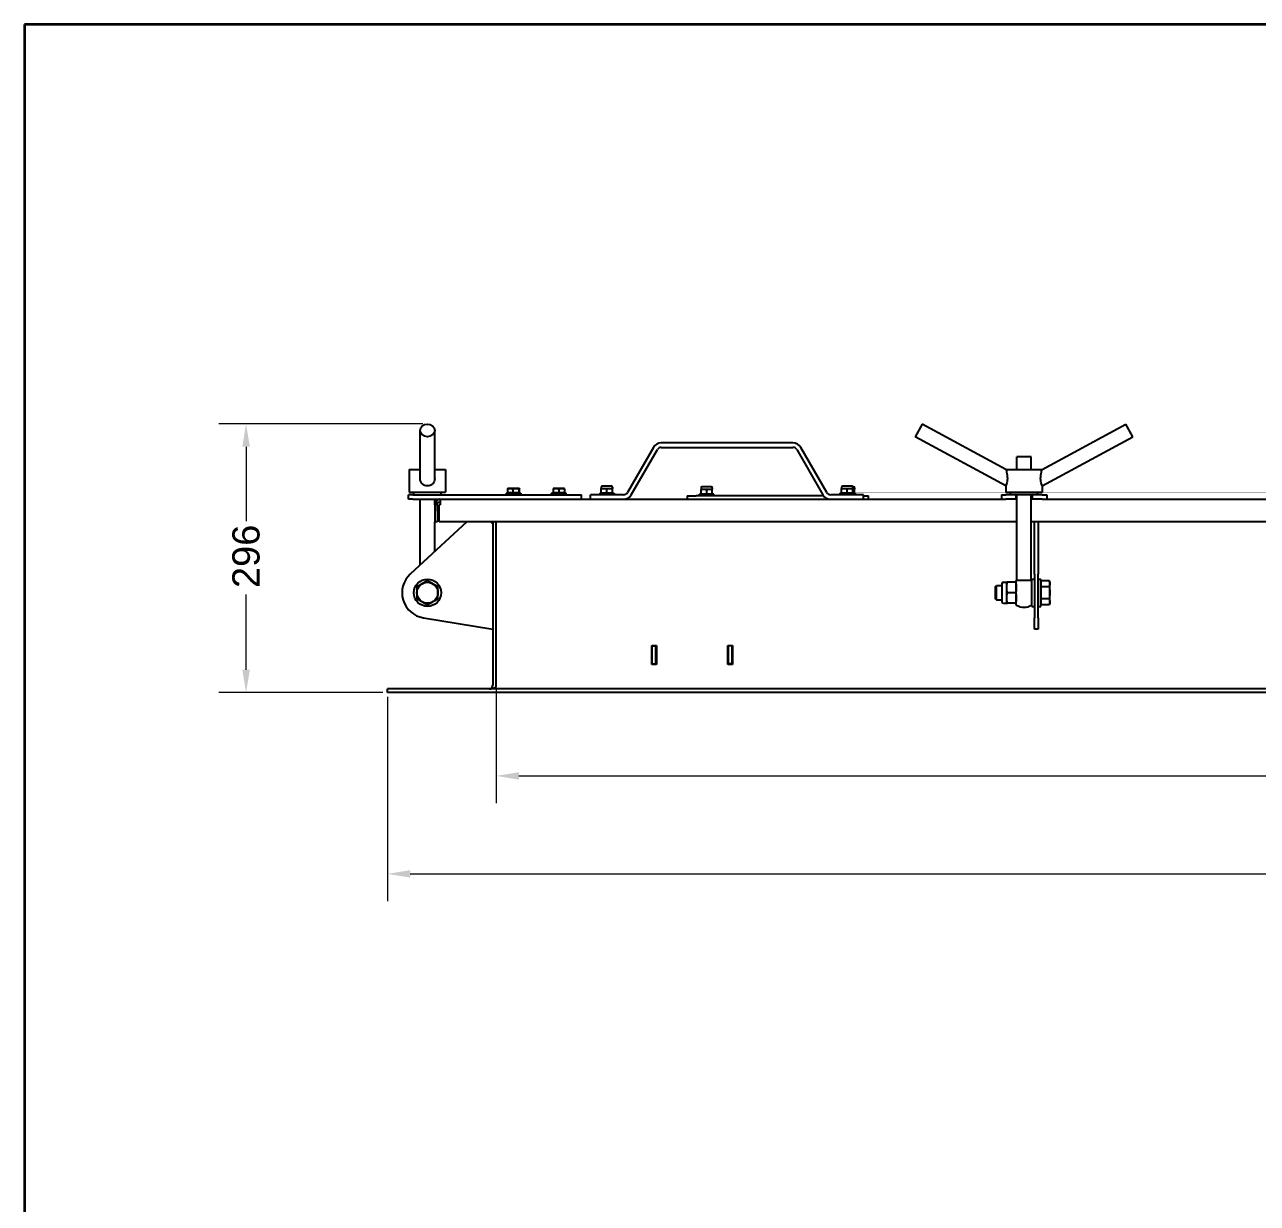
# Model space of a CAD drawing. Header units: millimetres. Extents: x 0 to 5890, y 0 to 4150.
# Drawn here: x 200 to 1560, y 2850 to 4150 of the extents above; entities that cross this region are included whole.
import ezdxf

# ---------------------------------------------------------------- set-up
doc = ezdxf.new("R2010")
doc.units = ezdxf.units.MM
doc.header["$LTSCALE"] = 10
doc.layers.get('0').update_dxf_attribs({"lineweight": 18})
for name, color, linetype, lineweight in [('Border', 7, 'Continuous', 35), ('Dimension', 7, 'Continuous', 18), ('Visible', 7, 'Continuous', 25)]:
    doc.layers.add(name, color=color, linetype=linetype, lineweight=lineweight)
doc.styles.add('Title', font='arial.ttf')
doc.dimstyles.new('Default - Method 2b', dxfattribs={"dimscale": 10, "dimtxt": 3, "dimasz": 2.5, "dimexe": 3, "dimexo": 0.5, "dimgap": 0.7, "dimtad": 0, "dimtoh": 1, "dimdec": 1, "dimrnd": 1e-08, "dimtxsty": 'Title', "dimcen": 0.09, "dimdle": 10, "dimclrd": 256, "dimclre": 256, "dimclrt": 7, "dimadec": 0, "dimazin": 2, "dimtfac": 0.833333, "dimtdec": 1, "dimtmove": 0, "dimatfit": 3, "dimfxl": 1, "dimtolj": 1, "dimlwd": -1, "dimlwe": -1, "dimarcsym": 0})

# ---------------------------------------------------------------- blocks, each defined once
blk = doc.blocks.new('Borders A3L')
at = {"layer": 'Border'}
for p, q in [((589, 415), (20, 415)), ((20, 415), (20, 5))]:
    blk.add_line(p, q, dxfattribs=at)
blk = doc.blocks.new('*D28')
at = {"layer": 'Defpoints', "color": 0, "transparency": 16777216}
for p in [(720.2, 3421.7), (2520.2, 3421.7), (2520.2, 3321.7)]:
    blk.add_point(p, dxfattribs=at)
at = {"layer": 'Dimension', "transparency": 16777216}
for p, q in [((720.2, 3416.7), (720.2, 3291.7)), ((2520.2, 3416.7), (2520.2, 3291.7)), ((745.2, 3321.7), (2495.2, 3321.7))]:
    blk.add_line(p, q, dxfattribs=at)
for points in [[(745.2, 3325.8), (745.2, 3317.5), (720.2, 3321.7)], [(2495.2, 3325.8), (2495.2, 3317.5), (2520.2, 3321.7)]]:
    blk.add_solid(points, dxfattribs=at)
at = {"layer": 'Dimension', "color": 7, "transparency": 16777216, "insert": (1576.9, 3328.7), "char_height": 30, "attachment_point": 7, "style": 'Title'}
blk.add_mtext('\\A1;1800', dxfattribs=at)
blk = doc.blocks.new('*D39')
at = {"layer": 'Defpoints', "color": 0, "transparency": 16777216}
for p in [(600.2, 3413.7), (2640.2, 3413.7), (2640.2, 3213.7)]:
    blk.add_point(p, dxfattribs=at)
at = {"layer": 'Dimension', "transparency": 16777216}
for p, q in [((600.2, 3408.7), (600.2, 3183.7)), ((2640.2, 3408.7), (2640.2, 3183.7)), ((625.2, 3213.7), (2615.2, 3213.7))]:
    blk.add_line(p, q, dxfattribs=at)
for points in [[(625.2, 3217.8), (625.2, 3209.5), (600.2, 3213.7)], [(2615.2, 3217.8), (2615.2, 3209.5), (2640.2, 3213.7)]]:
    blk.add_solid(points, dxfattribs=at)
at = {"layer": 'Dimension', "color": 7, "transparency": 16777216, "insert": (1575.2, 3220.7), "char_height": 30, "attachment_point": 7, "style": 'Title'}
blk.add_mtext('\\A1;2040', dxfattribs=at)
blk = doc.blocks.new('*D40')
at = {"layer": 'Defpoints', "color": 0, "transparency": 16777216}
for p in [(444.2, 3709.7), (644.2, 3709.7), (600.2, 3413.7)]:
    blk.add_point(p, dxfattribs=at)
at = {"layer": 'Dimension', "transparency": 16777216}
for p, q in [((639.2, 3709.7), (414.2, 3709.7)), ((444.2, 3684.7), (444.2, 3602.5)), ((444.2, 3438.7), (444.2, 3521.8)), ((595.2, 3413.7), (414.2, 3413.7))]:
    blk.add_line(p, q, dxfattribs=at)
for points in [[(440.1, 3684.7), (448.4, 3684.7), (444.2, 3709.7)], [(440.1, 3438.7), (448.4, 3438.7), (444.2, 3413.7)]]:
    blk.add_solid(points, dxfattribs=at)
at = {"layer": 'Dimension', "color": 7, "transparency": 16777216, "insert": (459.5, 3528.8), "char_height": 30, "attachment_point": 7, "rotation": 90, "style": 'Title'}
blk.add_mtext('\\A1;296', dxfattribs=at)

msp = doc.modelspace()

# ---------------------------------------------------------------- linework, layer by layer
at = {"layer": 'Visible'}
for p, q in [((636.23, 3649.57), (636.23, 3702.63)), ((652.23, 3649.57), (652.23, 3702.63)), ((1189.85, 3709.66), (1182.23, 3695.6)), ((1282.23, 3659.57), (1189.85, 3709.66)), ((1322.23, 3659.57), (1414.6, 3709.66)), ((1422.23, 3695.6), (1414.6, 3709.66)), ((1047.28, 3688.92), (902.18, 3688.92)), ((1282.23, 3641.37), (1182.23, 3695.6)), ((1322.23, 3641.37), (1422.23, 3695.6)), ((893.52, 3683.92), (864.79, 3634.16)), ((869.12, 3631.66), (897.85, 3681.42)), ((902.18, 3683.92), (1047.28, 3683.92)), ((1051.61, 3681.42), (1080.34, 3631.66)), ((1084.67, 3634.16), (1055.94, 3683.92)), ((1310.23, 3673.66), (1294.23, 3673.66)), ((1294.23, 3659.66), (1294.23, 3673.66)), ((1310.23, 3659.66), (1310.23, 3673.66)), ((624.23, 3659.66), (636.23, 3659.66)), ((624.23, 3659.66), (624.23, 3634.66)), ((652.23, 3659.66), (664.23, 3659.66)), ((664.23, 3659.66), (664.23, 3634.66)), ((1282.23, 3659.66), (1322.23, 3659.66)), ((1282.23, 3659.66), (1282.23, 3659.57)), ((1322.23, 3659.66), (1322.23, 3659.57)), ((628.23, 3631.66), (623.23, 3631.66)), ((623.23, 3626.66), (623.23, 3631.66)), ((624.23, 3634.66), (664.23, 3634.66)), ((628.23, 3631.66), (814.23, 3631.66)), ((629.23, 3631.66), (629.23, 3634.66)), ((659.23, 3631.66), (659.23, 3634.66)), ((731.23, 3633.26), (747.23, 3633.26)), ((731.23, 3633.26), (731.23, 3631.66)), ((732.66, 3638.2), (732.66, 3633.86)), ((738.47, 3633.86), (732.66, 3633.86)), ((733.03, 3638.56), (732.96, 3638.54)), ((745.43, 3638.56), (733.03, 3638.56)), ((733.03, 3633.26), (733.03, 3633.86)), ((738.47, 3638.2), (738.47, 3633.86)), ((745.04, 3633.86), (738.47, 3633.86)), ((745.04, 3638.2), (745.04, 3633.86)), ((745.8, 3633.86), (745.04, 3633.86)), ((745.43, 3638.56), (745.49, 3638.54)), ((745.43, 3633.26), (745.43, 3633.86)), ((745.8, 3633.86), (745.8, 3638.2)), ((747.23, 3633.26), (747.23, 3631.66)), ((797.23, 3633.26), (781.23, 3633.26)), ((781.23, 3631.66), (781.23, 3633.26)), ((783.03, 3638.56), (783, 3638.55)), ((783, 3638.55), (783, 3638.2)), ((783, 3638.2), (783, 3633.86)), ((789.23, 3633.86), (783, 3633.86)), ((795.43, 3638.56), (783.03, 3638.56)), ((783.03, 3633.26), (783.03, 3633.86)), ((789.23, 3638.2), (789.23, 3633.86)), ((795.45, 3633.86), (789.23, 3633.86)), ((795.43, 3638.56), (795.45, 3638.55)), ((795.43, 3633.26), (795.43, 3633.86)), ((795.45, 3638.2), (795.45, 3638.55)), ((795.45, 3638.2), (795.45, 3633.86)), ((797.23, 3631.66), (797.23, 3633.26)), ((814.23, 3626.66), (814.23, 3631.66)), ((860.46, 3631.66), (824.23, 3631.66)), ((824.23, 3626.66), (824.23, 3631.66)), ((834.23, 3633.26), (850.23, 3633.26)), ((834.23, 3633.26), (834.23, 3631.66)), ((836, 3640.15), (836, 3638.76)), ((836, 3638.76), (839.11, 3638.76)), ((836, 3633.61), (836, 3638.41)), ((847.34, 3641.26), (837.11, 3641.26)), ((839.11, 3638.76), (845.34, 3638.76)), ((842.23, 3633.61), (842.23, 3638.41)), ((845.34, 3638.76), (848.45, 3638.76)), ((848.45, 3640.15), (848.45, 3638.76)), ((848.45, 3633.61), (848.45, 3638.41)), ((850.23, 3633.26), (850.23, 3631.66)), ((930.73, 3630.66), (940.73, 3630.66)), ((930.73, 3630.66), (930.73, 3626.66)), ((1081, 3630.66), (940.73, 3630.66)), ((960.23, 3632.26), (944.23, 3632.26)), ((944.23, 3630.66), (944.23, 3632.26)), ((946, 3639.15), (946, 3637.76)), ((946, 3637.76), (949.11, 3637.76)), ((946, 3632.61), (946, 3637.41)), ((957.34, 3640.26), (947.11, 3640.26)), ((949.11, 3637.76), (955.34, 3637.76)), ((952.23, 3632.61), (952.23, 3637.41)), ((955.34, 3637.76), (958.45, 3637.76)), ((958.45, 3639.15), (958.45, 3637.76)), ((958.45, 3632.61), (958.45, 3637.41)), ((960.23, 3630.66), (960.23, 3632.26)), ((1125.23, 3631.66), (1089, 3631.66)), ((1099.23, 3633.26), (1115.23, 3633.26)), ((1099.23, 3633.26), (1099.23, 3631.66)), ((1101, 3640.15), (1101, 3638.76)), ((1101, 3638.76), (1104.11, 3638.76)), ((1101, 3633.61), (1101, 3638.41)), ((1112.34, 3641.26), (1102.11, 3641.26)), ((1104.11, 3638.76), (1110.34, 3638.76)), ((1107.23, 3633.61), (1107.23, 3638.41)), ((1110.34, 3638.76), (1113.45, 3638.76)), ((1114.34, 3640.26), (1113.45, 3640.26)), ((1113.45, 3640.15), (1113.45, 3638.76)), ((1113.45, 3633.61), (1113.45, 3638.41)), ((1113.45, 3637.76), (1115.45, 3637.76)), ((1115.23, 3633.26), (1115.23, 3631.66)), ((1117.23, 3632.26), (1115.23, 3632.26)), ((1115.45, 3639.15), (1115.45, 3637.76)), ((1115.45, 3632.61), (1115.45, 3637.41)), ((1117.23, 3631.66), (1117.23, 3632.26)), ((1125.23, 3626.66), (1125.23, 3631.66)), ((1125.23, 3630.66), (1130.73, 3630.66)), ((1130.73, 3626.66), (1130.73, 3630.66)), ((1277.23, 3631.66), (1277.23, 3626.66)), ((1277.23, 3631.66), (1282.23, 3631.66)), ((1282.23, 3641.37), (1282.23, 3634.66)), ((1282.23, 3634.66), (1322.23, 3634.66)), ((1293.23, 3631.66), (1282.23, 3631.66)), ((1287.23, 3631.66), (1287.23, 3634.66)), ((1293.23, 3631.66), (1293.23, 3626.66)), ((1311.23, 3631.66), (1293.23, 3631.66)), ((1294.23, 3537.52), (1294.23, 3631.66)), ((1310.23, 3537.52), (1310.23, 3631.66)), ((1311.23, 3631.66), (1311.23, 3626.66)), ((1322.23, 3631.66), (1311.23, 3631.66)), ((1317.23, 3631.66), (1317.23, 3634.66)), ((1322.23, 3641.37), (1322.23, 3634.66)), ((1322.23, 3631.66), (1327.23, 3631.66)), ((1327.23, 3631.66), (1327.23, 3626.66)), ((628.23, 3626.66), (623.23, 3626.66)), ((628.23, 3626.66), (658.23, 3626.66)), ((636.23, 3554.37), (636.23, 3626.66)), ((652.23, 3620.66), (652.23, 3626.66)), ((655.23, 3620.66), (652.23, 3620.66)), ((652.23, 3620.66), (652.23, 3601.66)), ((655.23, 3623.66), (658.23, 3623.66)), ((655.23, 3613.66), (655.23, 3623.66)), ((657.35, 3601.66), (657.35, 3620.66)), ((657.35, 3620.66), (658.23, 3620.66)), ((658.23, 3626.66), (658.23, 3620.66)), ((658.23, 3626.66), (1277.23, 3626.66)), ((1277.23, 3626.66), (1282.23, 3626.66)), ((1293.23, 3626.66), (1282.23, 3626.66)), ((1294.23, 3626.66), (1293.23, 3626.66)), ((1311.23, 3626.66), (1310.23, 3626.66)), ((1322.23, 3626.66), (1311.23, 3626.66)), ((1322.23, 3626.66), (1327.23, 3626.66)), ((1327.23, 3626.66), (1913.23, 3626.66)), ((655.23, 3613.66), (655.23, 3601.66)), ((657.35, 3613.66), (655.23, 3613.66)), ((687.55, 3601.66), (625.25, 3544.25)), ((655.23, 3601.66), (652.23, 3601.66)), ((652.23, 3569.11), (652.23, 3601.66)), ((1294.23, 3601.66), (657.35, 3601.66)), ((716.23, 3599.66), (714.23, 3601.66)), ((716.23, 3601.66), (716.23, 3421.66)), ((720.23, 3421.66), (720.23, 3601.66)), ((1930.23, 3601.66), (1310.23, 3601.66)), ((1313.73, 3544.25), (1313.73, 3601.66)), ((1317.73, 3601.66), (1317.73, 3544.25)), ((1279.52, 3535.24), (1283.23, 3535.24)), ((1283.23, 3529.45), (1283.23, 3535.24)), ((1293.07, 3535.24), (1283.88, 3535.24)), ((1293.73, 3510.11), (1293.73, 3537.22)), ((1294.23, 3537.52), (1310.23, 3537.52)), ((1310.73, 3508.66), (1310.73, 3538.66)), ((1310.73, 3538.66), (1313.73, 3538.66)), ((1313.73, 3544.25), (1313.73, 3496.02)), ((1317.73, 3496.02), (1317.73, 3544.25)), ((1317.73, 3538.66), (1320.73, 3538.66)), ((1320.73, 3508.66), (1320.73, 3538.66)), ((1320.73, 3535.24), (1321.33, 3535.24)), ((1321.33, 3537.04), (1330.07, 3537.04)), ((1321.33, 3530.35), (1321.33, 3537.04)), ((1330.73, 3535.24), (1330.07, 3537.04)), ((1330.73, 3512.09), (1330.73, 3535.24)), ((1270.73, 3530.66), (1271.73, 3531.66)), ((1270.73, 3516.66), (1270.73, 3530.66)), ((1271.73, 3515.66), (1271.73, 3531.66)), ((1271.73, 3531.66), (1277.73, 3531.66)), ((1277.73, 3533.45), (1277.73, 3513.87)), ((1283.23, 3517.87), (1283.23, 3529.45)), ((1293.07, 3523.66), (1283.88, 3523.66)), ((1321.33, 3530.35), (1330.07, 3530.35)), ((1321.33, 3516.97), (1321.33, 3530.35)), ((1270.73, 3516.66), (1271.73, 3515.66)), ((1271.73, 3515.66), (1277.73, 3515.66)), ((1279.52, 3512.08), (1283.23, 3512.08)), ((1283.23, 3512.08), (1283.23, 3517.87)), ((1293.07, 3512.08), (1283.88, 3512.08)), ((1310.73, 3508.66), (1313.73, 3508.66)), ((1317.73, 3508.66), (1320.73, 3508.66)), ((1320.73, 3512.09), (1321.33, 3512.09)), ((1330.07, 3516.97), (1321.33, 3516.97)), ((1321.33, 3510.29), (1321.33, 3516.97)), ((1330.07, 3510.29), (1321.33, 3510.29)), ((1330.73, 3512.09), (1330.07, 3510.29)), ((639.76, 3496.02), (716.23, 3483.66)), ((1313.73, 3483.66), (1313.73, 3496.02)), ((1317.73, 3496.02), (1317.73, 3483.66)), ((1317.73, 3483.66), (1313.73, 3483.66)), ((891.73, 3444.66), (891.73, 3465.66)), ((891.73, 3465.66), (896.73, 3465.66)), ((892.23, 3465.66), (892.23, 3465.16)), ((892.23, 3465.16), (896.23, 3465.16)), ((892.23, 3445.16), (892.23, 3465.16)), ((896.23, 3465.16), (896.23, 3465.66)), ((896.23, 3445.16), (896.23, 3465.16)), ((896.73, 3465.66), (896.73, 3444.66)), ((975.73, 3444.66), (975.73, 3465.66)), ((975.73, 3465.66), (980.73, 3465.66)), ((976.23, 3465.66), (976.23, 3465.16)), ((980.23, 3465.16), (976.23, 3465.16)), ((976.23, 3445.16), (976.23, 3465.16)), ((980.23, 3465.66), (980.23, 3465.16)), ((980.23, 3445.16), (980.23, 3465.16)), ((980.73, 3465.66), (980.73, 3444.66)), ((896.73, 3444.66), (891.73, 3444.66)), ((892.23, 3445.16), (892.23, 3444.66)), ((892.23, 3445.16), (896.23, 3445.16)), ((896.23, 3444.66), (896.23, 3445.16)), ((980.73, 3444.66), (975.73, 3444.66)), ((980.23, 3445.16), (976.23, 3445.16)), ((976.23, 3445.16), (976.23, 3444.66)), ((980.23, 3445.16), (980.23, 3444.66)), ((600.23, 3413.66), (600.23, 3417.66)), ((600.23, 3413.66), (600.23, 3417.66)), ((2640.23, 3417.66), (600.23, 3417.66)), ((2640.23, 3413.66), (600.23, 3413.66))]:
    msp.add_line(p, q, dxfattribs=at)
for radius in [15, 11.57]:
    msp.add_circle((644.23, 3523.66), radius, dxfattribs=at)
for centre, radius, start, end in [((902.18, 3678.92), 10, 90, 150), ((1047.28, 3678.92), 10, 30, 90), ((902.18, 3678.92), 5, 90, 150), ((1047.28, 3678.92), 5, 30, 90), ((837.11, 3640.15), 1.11, 90, 180), ((847.34, 3640.15), 1.11, 0, 90), ((860.46, 3636.66), 5, 270, 330), ((860.46, 3636.66), 10, 270, 330), ((947.11, 3639.15), 1.11, 90, 180), ((957.34, 3639.15), 1.11, 0, 90), ((1089, 3636.66), 10, 210, 270), ((1089, 3636.66), 5, 210, 270), ((1102.11, 3640.15), 1.11, 90, 180), ((1112.34, 3640.15), 1.11, 0, 90), ((1114.34, 3639.15), 1.11, 0, 90), ((658.23, 3620.66), 6, 90, 180), ((644.23, 3523.66), 28, 132.66341, 260.81923), ((1279.52, 3533.45), 1.79, 90, 180), ((1302.23, 3523.66), 16, 120, 122.08995), ((1302.23, 3523.66), 16, 57.91005, 60), ((1279.52, 3513.87), 1.79, 180, 270), ((1302.23, 3523.66), 16, 237.91005, 302.08995)]:
    msp.add_arc(centre, radius, start, end, dxfattribs=at)
msp.add_ellipse((644.23, 3702.63), major_axis=(-8, 0), ratio=0.8790755, dxfattribs=at)
for points, knots in [([(1282.23, 3659.57), (1282.23, 3659.57), (1282.25, 3659.49), (1282.34, 3659.19), (1282.4, 3658.97), (1282.64, 3658.12), (1282.85, 3657.31), (1283.25, 3655.54), (1283.48, 3654.41), (1283.8, 3652.02), (1283.9, 3650.75), (1283.9, 3648.49), (1283.81, 3647.34), (1283.49, 3645.24), (1283.26, 3644.3), (1282.83, 3642.89), (1282.61, 3642.31), (1282.31, 3641.55), (1282.23, 3641.37), (1282.23, 3641.37)], [1.3676178, 1.3676178, 1.3676178, 1.3676178, 1.5312304, 1.5312304, 1.6948429, 1.6948429, 2.0220679, 2.0220679, 2.3786518, 2.3786518, 2.7352357, 2.7352357, 3.0571869, 3.0571869, 3.3791381, 3.3791381, 3.6795715, 3.6795715, 3.9800049, 3.9800049, 3.9800049, 3.9800049]), ([(1320.56, 3649.57), (1320.56, 3650.75), (1320.65, 3652.02), (1320.98, 3654.41), (1321.2, 3655.54), (1321.6, 3657.31), (1321.82, 3658.12), (1322.05, 3658.97), (1322.12, 3659.19), (1322.2, 3659.49), (1322.23, 3659.57), (1322.23, 3659.57)], [0, 0, 0, 0, 0.3565839, 0.3565839, 0.7131678, 0.7131678, 1.0403928, 1.0403928, 1.2040053, 1.2040053, 1.3676178, 1.3676178, 1.3676178, 1.3676178]), ([(652.23, 3649.57), (652.23, 3648.49), (652.05, 3647.34), (651.24, 3645.24), (650.61, 3644.3), (649.15, 3642.89), (648.26, 3642.31), (646.3, 3641.55), (645.23, 3641.37), (643.23, 3641.37), (642.16, 3641.55), (640.19, 3642.31), (639.3, 3642.89), (637.84, 3644.3), (637.21, 3645.24), (636.4, 3647.34), (636.23, 3648.49), (636.23, 3649.57)], [2.7352357, 2.7352357, 2.7352357, 2.7352357, 3.0571869, 3.0571869, 3.3791381, 3.3791381, 3.6795715, 3.6795715, 3.9800049, 3.9800049, 4.2804383, 4.2804383, 4.5808717, 4.5808717, 4.9028228, 4.9028228, 5.224774, 5.224774, 5.224774, 5.224774]), ([(1322.23, 3641.37), (1322.23, 3641.37), (1322.14, 3641.55), (1321.84, 3642.31), (1321.62, 3642.89), (1321.2, 3644.3), (1320.96, 3645.24), (1320.64, 3647.34), (1320.56, 3648.49), (1320.56, 3649.57)], [3.9800049, 3.9800049, 3.9800049, 3.9800049, 4.2804383, 4.2804383, 4.5808717, 4.5808717, 4.9028228, 4.9028228, 5.224774, 5.224774, 5.224774, 5.224774]), ([(712.23, 3417.66), (712.68, 3417.66), (713.08, 3417.73), (713.72, 3417.94), (713.96, 3418.05), (714.64, 3418.43), (715.05, 3418.76), (715.49, 3419.35), (715.56, 3419.45), (715.96, 3420.09), (716.23, 3420.79), (716.23, 3421.66)], [-1, -1, -1, -1, -0.7795377, -0.7795377, -0.6226663, -0.6226663, -0.3366342, -0.3366342, -0.276727, -0.276727, 0, 0, 0, 0]), ([(712.23, 3417.66), (712.83, 3417.66), (713.56, 3417.73), (714.87, 3417.94), (715.44, 3418.05), (717, 3418.43), (717.98, 3418.76), (718.9, 3419.35), (719.05, 3419.45), (719.82, 3420.09), (720.23, 3420.79), (720.23, 3421.66)], [-1, -1, -1, -1, -0.7795377, -0.7795377, -0.6226663, -0.6226663, -0.3366342, -0.3366342, -0.276727, -0.276727, 0, 0, 0, 0])]:
    msp.add_open_spline(points, degree=3, knots=knots, dxfattribs=at)
for points, weights in [([(732.66, 3638.2), (735.56, 3638.85), (738.47, 3638.2)], [1, 1.15470053838, 1]), ([(732.96, 3638.54), (732.82, 3638.49), (732.66, 3638.2)], [1.0743489983, 1.06211382896, 1]), ([(738.47, 3638.2), (741.75, 3638.85), (745.04, 3638.2)], [1, 1.15470053838, 1]), ([(745.04, 3638.2), (745.42, 3638.85), (745.8, 3638.2)], [1, 1.15470053838, 1]), ([(783, 3638.2), (786.11, 3638.85), (789.23, 3638.2)], [1, 1.15470053838, 1]), ([(789.23, 3638.2), (792.34, 3638.85), (795.45, 3638.2)], [1, 1.15470053838, 1]), ([(836, 3638.76), (836, 3638.76), (836, 3638.41)], [1, 1.0379548493, 1]), ([(836, 3638.41), (837.67, 3638.76), (839.11, 3638.76)], [1, 1.0379548493, 1]), ([(836, 3633.61), (836, 3633.26), (836, 3633.26)], [1, 1.0379548493, 1]), ([(839.11, 3633.26), (837.67, 3633.26), (836, 3633.61)], [1, 1.0379548493, 1]), ([(839.11, 3638.76), (840.56, 3638.76), (842.23, 3638.41)], [1, 1.0379548493, 1]), ([(842.23, 3633.61), (840.56, 3633.26), (839.11, 3633.26)], [1, 1.0379548493, 1]), ([(842.23, 3638.41), (843.89, 3638.76), (845.34, 3638.76)], [1, 1.0379548493, 1]), ([(845.34, 3633.26), (843.89, 3633.26), (842.23, 3633.61)], [1, 1.0379548493, 1]), ([(845.34, 3638.76), (846.78, 3638.76), (848.45, 3638.41)], [1, 1.0379548493, 1]), ([(848.45, 3633.61), (846.78, 3633.26), (845.34, 3633.26)], [1, 1.0379548493, 1]), ([(848.45, 3638.41), (848.45, 3638.76), (848.45, 3638.76)], [1, 1.0379548493, 1]), ([(848.45, 3633.26), (848.45, 3633.26), (848.45, 3633.61)], [1, 1.0379548493, 1]), ([(946, 3637.76), (946, 3637.76), (946, 3637.41)], [1, 1.0379548493, 1]), ([(946, 3637.41), (947.67, 3637.76), (949.11, 3637.76)], [1, 1.0379548493, 1]), ([(946, 3632.61), (946, 3632.26), (946, 3632.26)], [1, 1.0379548493, 1]), ([(949.11, 3632.26), (947.67, 3632.26), (946, 3632.61)], [1, 1.0379548493, 1]), ([(949.11, 3637.76), (950.56, 3637.76), (952.23, 3637.41)], [1, 1.0379548493, 1]), ([(952.23, 3632.61), (950.56, 3632.26), (949.11, 3632.26)], [1, 1.0379548493, 1]), ([(952.23, 3637.41), (953.89, 3637.76), (955.34, 3637.76)], [1, 1.0379548493, 1]), ([(955.34, 3632.26), (953.89, 3632.26), (952.23, 3632.61)], [1, 1.0379548493, 1]), ([(955.34, 3637.76), (956.78, 3637.76), (958.45, 3637.41)], [1, 1.0379548493, 1]), ([(958.45, 3632.61), (956.78, 3632.26), (955.34, 3632.26)], [1, 1.0379548493, 1]), ([(958.45, 3637.41), (958.45, 3637.76), (958.45, 3637.76)], [1, 1.0379548493, 1]), ([(958.45, 3632.26), (958.45, 3632.26), (958.45, 3632.61)], [1, 1.0379548493, 1]), ([(1101, 3638.76), (1101, 3638.76), (1101, 3638.41)], [1, 1.0379548493, 1]), ([(1101, 3638.41), (1102.67, 3638.76), (1104.11, 3638.76)], [1, 1.0379548493, 1]), ([(1101, 3633.61), (1101, 3633.26), (1101, 3633.26)], [1, 1.0379548493, 1]), ([(1104.11, 3633.26), (1102.67, 3633.26), (1101, 3633.61)], [1, 1.0379548493, 1]), ([(1104.11, 3638.76), (1105.56, 3638.76), (1107.23, 3638.41)], [1, 1.0379548493, 1]), ([(1107.23, 3633.61), (1105.56, 3633.26), (1104.11, 3633.26)], [1, 1.0379548493, 1]), ([(1107.23, 3638.41), (1108.89, 3638.76), (1110.34, 3638.76)], [1, 1.0379548493, 1]), ([(1110.34, 3633.26), (1108.89, 3633.26), (1107.23, 3633.61)], [1, 1.0379548493, 1]), ([(1110.34, 3638.76), (1111.78, 3638.76), (1113.45, 3638.41)], [1, 1.0379548493, 1]), ([(1113.45, 3633.61), (1111.78, 3633.26), (1110.34, 3633.26)], [1, 1.0379548493, 1]), ([(1113.45, 3638.41), (1113.45, 3638.76), (1113.45, 3638.76)], [1, 1.0379548493, 1]), ([(1113.45, 3637.71), (1114.39, 3637.63), (1115.45, 3637.41)], [1.01774341693, 1.02381666927, 1]), ([(1113.45, 3633.26), (1113.45, 3633.26), (1113.45, 3633.61)], [1, 1.0379548493, 1]), ([(1115.45, 3632.61), (1115.34, 3632.59), (1115.23, 3632.57)], [1, 1.00251299857, 1.00469322481]), ([(1115.45, 3637.41), (1115.45, 3637.76), (1115.45, 3637.76)], [1, 1.0379548493, 1]), ([(1115.45, 3632.26), (1115.45, 3632.26), (1115.45, 3632.61)], [1, 1.0379548493, 1]), ([(644.23, 3537.04), (638.43, 3533.69), (632.64, 3530.35)], [1, 1.15470053838, 1]), ([(655.81, 3530.35), (650.02, 3533.69), (644.23, 3537.04)], [1, 1.15470053838, 1]), ([(1283.88, 3535.24), (1283.23, 3535.24), (1283.23, 3535.24)], [1, 1.0379548493, 1]), ([(1283.23, 3529.45), (1283.23, 3532.14), (1283.88, 3535.24)], [1, 1.0379548493, 1]), ([(1293.73, 3535.24), (1293.73, 3535.24), (1293.07, 3535.24)], [1, 1.0379548493, 1]), ([(1293.07, 3535.24), (1293.73, 3532.14), (1293.73, 3529.45)], [1, 1.0379548493, 1]), ([(1330.07, 3537.04), (1331.29, 3533.69), (1330.07, 3530.35)], [1, 1.15470053838, 1]), ([(632.64, 3530.35), (632.64, 3523.66), (632.64, 3516.97)], [1, 1.15470053838, 1]), ([(655.81, 3516.97), (655.81, 3523.66), (655.81, 3530.35)], [1, 1.15470053838, 1]), ([(1283.88, 3523.66), (1283.23, 3526.76), (1283.23, 3529.45)], [1, 1.0379548493, 1]), ([(1283.23, 3517.87), (1283.23, 3520.56), (1283.88, 3523.66)], [1, 1.0379548493, 1]), ([(1293.73, 3529.45), (1293.73, 3526.76), (1293.07, 3523.66)], [1, 1.0379548493, 1]), ([(1293.07, 3523.66), (1293.73, 3520.56), (1293.73, 3517.87)], [1, 1.0379548493, 1]), ([(1330.07, 3530.35), (1331.29, 3523.66), (1330.07, 3516.97)], [1, 1.15470053838, 1]), ([(632.64, 3516.97), (638.43, 3513.63), (644.23, 3510.29)], [1, 1.15470053838, 1]), ([(644.23, 3510.29), (650.02, 3513.63), (655.81, 3516.97)], [1, 1.15470053838, 1]), ([(1283.88, 3512.08), (1283.23, 3515.18), (1283.23, 3517.87)], [1, 1.0379548493, 1]), ([(1283.23, 3512.08), (1283.23, 3512.08), (1283.88, 3512.08)], [1, 1.0379548493, 1]), ([(1293.73, 3517.87), (1293.73, 3515.18), (1293.07, 3512.08)], [1, 1.0379548493, 1]), ([(1293.07, 3512.08), (1293.73, 3512.08), (1293.73, 3512.08)], [1, 1.0379548493, 1]), ([(1330.07, 3516.97), (1331.29, 3513.63), (1330.07, 3510.29)], [1, 1.15470053838, 1])]:
    msp.add_rational_spline(points, weights, degree=2, dxfattribs=at)

# ---------------------------------------------------------------- block references
at = {"xscale": 10, "yscale": 10, "zscale": 10}
msp.add_blockref('Borders A3L', (0, 0), dxfattribs=at)

# ---------------------------------------------------------------- dimensions: what is measured, and where the dimension line sits
at = {"layer": 'Dimension'}
dim = msp.add_linear_dim(base=(444.23, 3709.66), p1=(600.23, 3413.66), p2=(644.23, 3709.66), angle=90, dimstyle='Default - Method 2b', override={"dimgap": 0.7, "dimtoh": 0, "dimdec": 1, "dimtol": 0, "dimlim": 0, "dimtp": 0, "dimtm": 0, "dimtdec": 1, "dimtofl": 0, "dimatfit": 1}, dxfattribs=at)
dim.commit()
dim.dimension.update_dxf_attribs({"geometry": '*D40', "text_midpoint": (444.23, 3562.14), "dimtype": 160})
for base, p1, p2, picture, middle in [((2640.23, 3213.66), (600.23, 3413.66), (2640.23, 3413.66), '*D39', (1620.23, 3213.66)), ((2520.23, 3321.66), (720.23, 3421.66), (2520.23, 3421.66), '*D28', (1620.23, 3321.66))]:
    dim = msp.add_linear_dim(base=base, p1=p1, p2=p2, dimstyle='Default - Method 2b', override={"dimgap": 0.7, "dimtad": 1, "dimtoh": 0, "dimdec": 1, "dimtol": 0, "dimlim": 0, "dimtp": 0, "dimtm": 0, "dimtdec": 1, "dimtofl": 0, "dimatfit": 1}, dxfattribs=at)
    dim.commit()
    dim.dimension.update_dxf_attribs({"geometry": picture, "text_midpoint": middle, "dimtype": 160})

doc.saveas('drawing.dxf')
